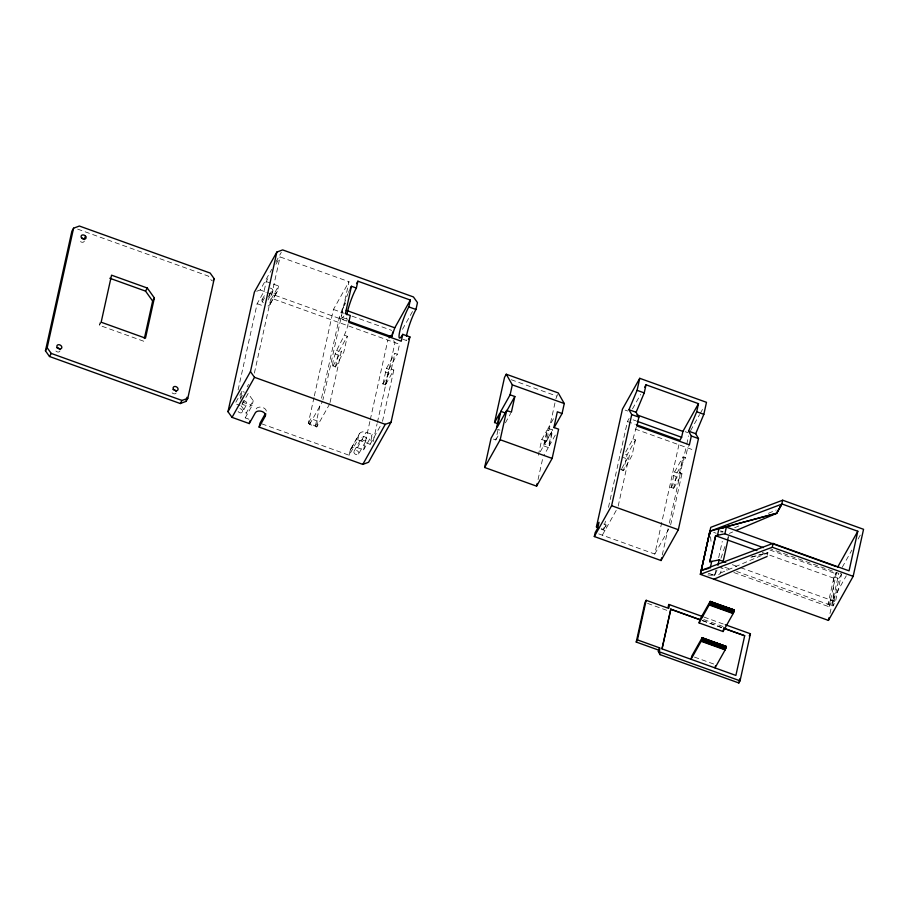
<?xml version="1.0" encoding="UTF-8"?>
<svg xmlns="http://www.w3.org/2000/svg" width="909" height="909" viewBox="0 0 909 909"><rect width="100%" height="100%" fill="white"/><g stroke="black" fill="none" stroke-linecap="round" stroke-linejoin="round"><path stroke-width="0.68" stroke-dasharray="4.54 3.41" d="M836.632 572.261L830.576 599.701L827.985 604.292L834.042 576.874L836.473 572.545L833.758 578.181L832.917 606.076L736.654 571.454M767.355 555.251L767.946 552.581L750.448 557.262M143.758 341.239L99.433 325.297L100.035 322.536M238.09 389.961L257.145 303.697L264.053 291.369L266.223 281.563L268.984 276.631M240.533 397.858L241.976 391.324L244.441 392.211M254.384 373.122L280.052 256.917L349.011 281.71L322.911 399.892M248.907 419.208L245.214 417.879L246.294 412.981L253.213 400.653L248.134 393.54L241.908 404.63M267.962 306.038A6.613 4.92 29.3 0 0 270.53 303.22L271.621 298.322L278.54 285.994L266.223 281.563M245.214 417.879L252.134 405.55L253.213 400.653M270.53 303.22L277.45 290.891L278.54 285.994M308.299 423.321L310.889 418.697L318.036 421.265L315.434 425.889L308.299 423.321L314.059 397.256M314.355 395.881L333.444 309.446L349.011 281.71M329.751 403.835L316.775 426.946L309.639 424.378L310.889 418.697M315.434 425.889L320.332 403.732M321.559 398.199L339.296 317.889L342.318 308.935L345.704 302.902M316.775 426.946L318.036 421.265M344.863 335.387L347.329 336.273L343.863 351.953L335.444 366.963L332.546 365.657C333.535 349.954 345.545 338.409 348.215 323.377M335.444 366.963L338.909 351.283L347.329 336.273M330.047 402.482L341.398 351.067L343.863 351.953M349.136 455.25L350.215 450.353L358.862 434.945A6.613 4.92 29.3 0 1 366.1 432.252L372.258 434.468L370.099 444.274L357.782 439.842L349.136 455.25L261.315 423.674M357.782 439.842L358.862 434.945M350.215 450.353A6.613 4.92 29.3 0 1 357.453 447.66L363.611 449.875L369.974 421.072M370.281 419.697L387.859 340.125M382.973 384.053L391.393 369.054L393.858 369.929L385.439 384.939L382.973 384.053L386.439 368.372L394.858 353.374L397.324 354.26L399.517 344.295L271.621 298.322M385.439 384.939L388.893 369.259L397.324 354.26M373.144 441.638L377.087 423.764M377.394 422.39L394.995 342.693L393.381 340.409M391.393 369.054L394.858 353.374M382.507 421.344L393.858 369.929M493.451 439.081L495.814 439.933L498.416 428.173M538.321 455.216L541.787 439.536L547.036 430.162L551.763 431.866L548.309 447.546L543.707 455.739M540.287 451.705L543.582 445.842L547.036 430.162M555.297 435.093L549.32 445.728L544.593 444.024L548.059 428.344L554.695 416.527M538.06 479.509L543.048 456.909M541.787 439.536L546.514 441.24L555.592 400.108M555.899 398.744L558.228 392.915M549.32 445.728L552.786 430.048L548.059 428.344M601.19 528.64L603.576 529.492L605.405 521.187M608.473 507.347L627.426 421.503L629.153 418.424M603.792 524.016L606.167 524.879L604.917 530.561L601.349 529.277M635.459 439.888L632.005 455.568L623.574 470.578L627.04 454.898L635.459 439.888L633.005 439.002L624.585 454.011L627.04 454.898M618.188 506.097L629.539 454.682L632.005 455.568M633.005 439.002L636.357 426.991M598.747 533.901L654.775 554.047L679.273 443.137M671.115 487.667L679.534 472.657L682 473.544L673.569 488.553L671.115 487.667L674.569 471.987L683 456.977L685.454 457.863L687.659 447.91L689.386 444.831M673.569 488.553L677.035 472.873L685.454 457.863M679.534 472.657L683 456.977M662.275 554.99L668.092 528.686M669.308 523.141L686.443 445.592M686.75 444.206L688.579 435.9M670.637 524.959L682 473.544M715.951 570.023L714.747 575.488L706.907 574.874M718.667 557.74L722.28 541.355M718.689 574.761L720.598 572.988L722.098 566.227M727.859 540.116L728.45 537.424M733.847 572.522L828.928 606.712L830.428 599.951L740.312 567.546M829.962 613.484L838.814 573.363L770.9 548.945M841.564 574.034L838.973 578.647L832.917 606.076L835.496 601.474L841.564 574.034L837.859 572.704M716.996 570.045L714.747 575.488L708.588 573.284L714.747 575.488L714.292 571.341M720.962 558.262L724.939 546.479M727.586 538.628L728.461 536.015M99.433 325.297L101.16 322.218M256.69 291.266L260.167 289.971L271.757 269.337M275.836 262.053L281.29 252.338M275.904 264.303L280.052 256.917M262.11 299.64L266.144 292.448M262.326 301.765L265.019 296.97M269.121 295.459L272.484 289.46M268.144 297.277L270.212 293.584A6.613 4.92 29.3 0 0 277.45 290.891M267.996 299.97L272.7 291.584M270.041 304.413L276.961 292.084M241.976 391.324L235.056 403.653L239.987 405.425M240.249 399.165L242.328 395.472M247.168 386.836L248.543 384.371M238.09 411.527A2.647 1.966 29.3 0 0 242.408 412.129L246.725 404.425M332.978 366.077L341.398 351.067M309.639 424.378L322.604 401.267M402.494 329.331L412.709 311.128M350.715 449.16L359.362 433.752M354.112 451.205L361.896 437.331M357.453 447.66L366.1 432.252M358.646 453.932A2.647 1.966 29.3 0 0 356.158 450.444A2.647 1.966 29.3 0 0 354.328 453.33A2.647 1.966 29.3 0 0 358.646 453.932L366.429 440.058A2.647 1.966 29.3 0 0 363.941 436.57A2.647 1.966 29.3 0 0 362.112 439.456A2.647 1.966 29.3 0 0 366.429 440.058M363.611 449.875L372.258 434.468M370.099 444.274L380.86 425.094M495.814 439.933L499.757 432.9M505.404 422.833L510.71 413.379M544.593 444.024L552.558 429.843M546.514 441.24L551.763 431.866M632.482 408.925L640.606 394.449M621.767 468.533L629.539 454.682M603.576 529.492L606.167 524.879M602.315 535.185L617.2 508.665M690.579 430.673L699.566 414.64M700.26 413.413L703.021 408.482M654.775 554.047L668.99 528.72M842.257 567.25L851.869 550.104M858.051 539.094L861.493 532.969M828.928 606.712L846.279 575.795M734.665 527.743L741.153 524.97M768.389 513.335L776.172 510.017M729.348 533.39L732.665 531.97M720.598 572.988L767.9 552.774L750.402 557.456M720.382 531.867L722.985 532.072M830.428 599.951L835.496 601.474L830.576 599.701M625.119 410.095L627.789 411.05M685.181 431.695L687.852 432.65M333.444 309.446L344.045 313.253M351.988 316.116L391.722 330.399M633.096 419.833L635.721 420.776M341.989 317.332L346.92 319.104M402.937 339.25L406.516 340.534A18.521 2.716 -70.2 0 1 406.3 337.171M339.296 317.889L347.158 320.718M511.199 379.712L556.501 395.994M627.426 421.503L635.3 424.333M260.167 289.971L348.238 321.638M635.198 429.048L694.794 450.478M77.651 229.113L208.422 276.131L211.661 280.688M257.145 303.697L262.065 305.469M336.444 350.397L338.909 351.283M386.439 368.372L388.893 369.259M674.569 471.987L677.035 472.873M335.148 353.896L337.603 354.783M385.143 371.883L387.598 372.758M623.279 457.511L625.744 458.397M673.274 475.487L675.739 476.373M332.546 365.657L335.012 366.543M382.541 383.643L385.007 384.518M620.688 469.271L623.142 470.158M670.683 487.247L673.137 488.133M621.12 469.692L623.574 470.578M497.53 429.287L499.893 430.139M543.582 445.842L548.309 447.546M720.598 530.856L723.064 531.742M769.934 550.013L836.189 573.84M713.656 532.356L716.122 533.242M834.042 576.874L838.973 578.647M762.276 552.49L833.758 578.181M732.359 564.682L738.983 567.068M724.746 567.171L730.041 569.079M718.826 567.114L727.245 570.148M242.283 402.005L252.134 405.55M704.02 617.086L723.916 624.233M703.816 619.597L723.848 626.801M702.475 620.54L722.257 627.664M702.407 620.665L722.416 627.926M647.56 603.394L668.297 610.848M694.431 657.082L714.394 664.263M241.215 405.868L246.294 412.981M710.531 536.764L711.281 543.673M176.119 393.063A2.647 1.966 29.3 0 1 172.801 393.37A2.647 1.966 29.3 0 1 171.585 390.336M84.321 241.033A2.647 1.966 29.3 0 1 81.106 241.976A2.647 1.966 29.3 0 1 79.594 238.783M59.88 351.272A2.647 1.966 29.3 0 1 56.267 351.374A2.647 1.966 29.3 0 1 55.699 348.158M263.326 302.674A2.647 1.966 29.3 0 1 261.997 299.868A2.647 1.966 29.3 0 1 264.814 299.05M270.212 288.096A2.647 1.966 29.3 0 1 272.927 290.573A2.647 1.966 29.3 0 1 270.655 292.346M256.19 408.868A5.295 3.443 12.5 0 1 262.849 407.55A5.295 3.443 12.5 0 1 266.042 412.402M347.692 319.048A18.521 2.716 -70.2 0 1 346.579 317.98M239.919 408.641A2.647 1.966 29.3 0 1 242.408 412.129M343.92 316.048A18.521 2.716 -70.2 0 1 342.011 312.491A18.521 2.716 -70.2 0 1 348.011 293.516M348.454 292.471A18.521 2.716 -70.2 0 1 349.772 289.539M243.021 401.051A2.647 1.966 29.3 0 1 246.623 402.482A2.647 1.966 29.3 0 1 245.521 405.175A2.647 1.966 29.3 0 1 242.112 403.278"/><path stroke-width="1.36" d="M702.157 637.72L691.76 656.116L691.067 659.252L701.169 641.265L702.248 637.72L726.246 646.458L725.132 649.89L715.031 667.876L715.497 665.786M699.101 622.915L709.19 604.928L710.19 601.383L699.794 619.779L699.101 622.915L723.064 631.539L733.154 613.552L734.233 609.996L710.19 601.383M700.373 574.352L710.758 527.322L782.66 500.211L863.55 529.299L853.165 576.34L828.429 620.404L700.373 574.352L709.929 531.231L710.236 533.992M709.929 531.231L701.203 570.636M45.45 350.817L71.856 231.261L73.584 228.182L79.378 226.034L210.149 273.052L214.206 278.745L187.799 398.301L186.072 401.38L180.277 403.539L49.506 356.51L45.45 350.817L47.177 347.738L73.584 228.182M144.372 338.466L152.644 301.027L154.371 297.947L147.292 288.028L111.546 275.177L101.16 322.218L145.485 338.159L154.371 297.947M186.072 401.38L186.981 397.267M356.533 283.608L357.885 281.199L410.345 300.061L408.823 306.912A18.521 2.716 -70.2 0 0 399.744 331.421A18.521 2.716 -70.2 0 0 402.767 334.353L409.902 336.921L391.075 422.185L368.588 462.249L362.805 464.397L259.122 427.116L265.178 416.322A5.295 3.443 12.5 0 0 261.974 411.47A5.295 3.443 12.5 0 0 255.327 412.788L249.271 423.571L232.034 417.367L227.977 411.686L254.384 292.119L276.859 252.054L282.654 249.907L413.425 296.936L417.481 302.629L415.97 309.48A18.521 2.716 -70.2 0 0 406.448 336.216M227.977 411.686L250.452 371.622L276.859 252.054M249.271 423.571L249.85 420.958M259.122 427.116L259.985 423.196L265.371 413.606M265.178 416.322L265.746 413.709M346.852 314.787A18.521 2.716 -70.2 0 1 356.373 288.051L351.442 286.278L345.386 313.719L350.306 315.491L348.795 322.354L401.244 341.216L402.767 334.353M356.373 288.051L357.885 281.199M348.477 321.195L391.745 336.75L392.79 332.046M494.553 422.549L504.54 377.315L506.268 374.235L558.228 392.915L564.273 403.539L562.08 413.504L557.342 411.8L553.888 427.48L558.615 429.173L552.149 458.42L536.594 486.156L484.622 467.476L491.087 438.229L496.337 428.866L499.802 413.186L494.553 422.549L498.098 423.821M500.825 411.368L497.359 427.037L506.654 410.493L511.381 412.197L514.846 396.517L510.108 394.813L500.825 411.368L505.552 413.061M484.622 467.476L500.189 439.74L506.654 410.493M510.108 394.813L512.312 384.859L506.268 374.235M536.594 486.156L537.174 483.497M644.663 387.211L646.026 384.802L698.476 403.664L696.692 411.754L688.567 431.139L695.703 433.707L698.476 438.57L678.341 529.72L661.048 560.535L594.316 536.537L595.179 532.617L597.77 527.993L599.031 522.311L596.429 526.925L598.815 527.788M596.429 526.925L622.449 409.13L639.743 378.314L706.486 402.312L703.839 414.322L695.703 433.707M594.316 536.537L611.609 505.711L631.732 414.572L628.971 409.709L637.095 390.325L639.743 378.314M628.971 409.709L636.107 412.277L638.879 417.14L636.925 425.969L689.386 444.831L691.329 436.002L688.567 431.139M636.107 412.277L644.231 392.893L646.026 384.802M659.559 650.446L636.232 642.049L644.97 602.462L646.185 600.304L667.933 608.121L668.751 604.405L702.702 616.609M636.607 424.798L679.887 440.365L681.614 437.286L682.909 431.4L698.476 403.664M636.232 642.049L637.436 639.891L646.185 600.304M661.048 560.535L661.661 557.762M725.246 624.71L750.436 633.778L740.051 680.818L738.835 682.966L660.036 654.628L658.366 651.446L659.195 647.719L637.436 639.891M659.979 648.003L659.161 651.73L660.036 654.628M668.729 608.405L669.547 604.69M723.587 628.13L744.687 635.732L735.881 675.432L662.002 648.867L670.808 609.155L699.839 619.597M662.059 648.753L670.808 609.155M756.981 550.581L715.542 535.685L709.77 561.785L715.724 535.753L717.496 535.265L724.871 533.81L763.31 547.638M710.281 567.932L711.736 561.376L719.11 559.921L725.734 562.307M717.496 535.265L718.939 528.731L776.604 513.38L781.797 504.131L782.66 500.211M720.053 528.515L776.65 513.187L781.842 503.938L857.801 531.254L849.063 570.841L773.093 543.525M717.917 565.33L719.11 559.921M724.871 533.81L726.359 527.084L836.36 566.637M723.007 562.103L727.859 540.116M723.064 631.539L723.519 629.448M738.835 682.966L739.756 678.818M700.487 574.318L772.275 547.252L773.139 543.332L701.362 570.398L709.009 568.284M828.429 620.404L829.042 617.643M391.745 336.75L394.779 327.797L410.345 300.061M781.842 503.938L776.604 513.38L735.995 530.549M85.639 236.306L83.901 239.385A2.647 1.966 29.3 0 0 81.64 238.022M49.506 356.51L51.234 353.431L47.177 347.738M152.644 301.027L145.565 291.119L147.292 288.028M213.058 280.801L214.206 278.745M180.277 403.539L182.005 400.449L187.799 398.301M232.034 417.367L254.509 377.315L250.452 371.622M389.154 337.807L390.45 335.501M362.805 464.397L385.28 424.333L391.075 422.185M506.222 411.879L514.846 396.517M554.115 427.684L562.08 413.504M744.687 635.732L723.519 628.255M749.232 635.936L750.436 633.778M837.678 567.114L857.801 531.254M726.246 646.458L701.862 638.129M713.906 579.215L767.082 556.501M781.797 504.131L710.02 531.197L718.939 528.731M709.963 561.864L711.736 561.376M720.098 528.322L726.359 527.084M734.233 609.996L709.884 601.792M408.823 306.912L415.97 309.48M637.095 390.325L644.231 392.893M696.692 411.754L703.839 414.322M346.249 310.344L394.779 327.797M637.016 414.902L682.909 431.4M631.732 414.572L638.879 417.14M691.329 436.002L698.476 438.57M637.027 421.253L681.614 437.286M512.312 384.859L564.273 403.539M109.819 278.256L145.565 291.119M500.189 439.74L552.149 458.42M772.275 547.252L853.165 576.34M254.509 377.315L385.28 424.333M611.609 505.711L678.341 529.72M51.234 353.431L182.005 400.449M710.054 601.531L734.279 610.132M710.293 601.769L734.256 610.382M710.236 602.133L734.199 610.746M710.122 602.576L734.086 611.189M709.963 603.076L733.927 611.7M709.781 603.599L733.745 612.211M709.588 604.099L733.552 612.723M709.384 604.553L733.347 613.177M709.19 604.928L733.154 613.552M670.74 609.28L699.771 619.711M702.032 637.868L725.996 646.481M702.271 638.107L726.234 646.719M702.202 638.47L726.166 647.083M702.089 638.913L726.052 647.526M701.941 639.413L725.905 648.037M701.759 639.936L725.723 648.549M701.555 640.436L725.518 649.06M701.362 640.89L725.325 649.515M701.169 641.265L725.132 649.89M658.366 651.446L740.051 680.818M56.756 347.761A2.647 1.966 29.3 0 1 59.96 349.692M172.994 389.563A2.647 1.966 29.3 0 1 176.198 391.495M409.902 336.921A18.521 2.716 -70.2 0 1 408.448 339.25M350.34 288.369A18.521 2.716 -70.2 0 1 351.442 286.278M173.539 389.382A2.647 1.966 29.3 0 0 177.846 389.984A2.647 1.966 29.3 0 0 175.369 386.495A2.647 1.966 29.3 0 0 173.539 389.382M81.537 237.828A2.647 1.966 29.3 0 0 85.855 238.431A2.647 1.966 29.3 0 0 83.367 234.942A2.647 1.966 29.3 0 0 81.537 237.828M57.301 347.579A2.647 1.966 29.3 0 0 61.607 348.181A2.647 1.966 29.3 0 0 59.119 344.704A2.647 1.966 29.3 0 0 57.301 347.579"/></g></svg>
